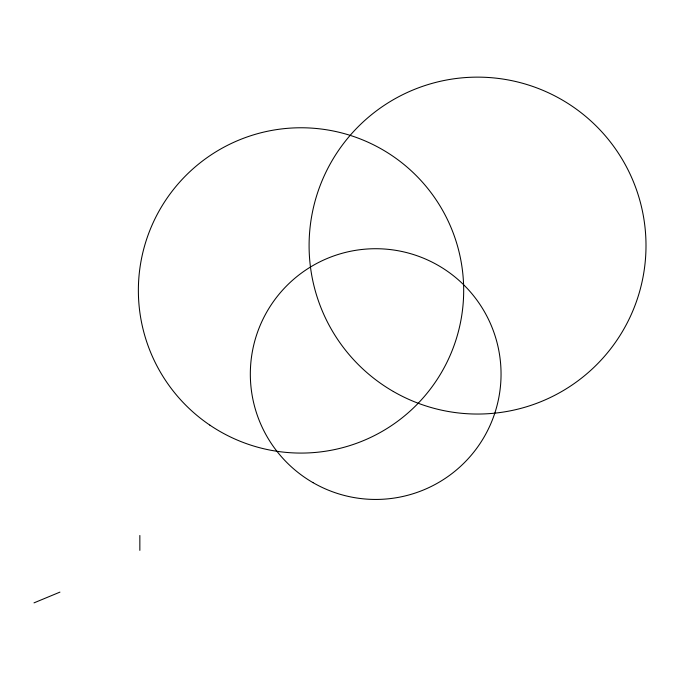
<?xml version="1.0" encoding="UTF-8"?>
<svg xmlns="http://www.w3.org/2000/svg" width="680" height="680" viewBox="0 0 680 680"><rect width="100%" height="100%" fill="white"/><g stroke="black" fill="none" stroke-linecap="round" stroke-linejoin="round"><path stroke-width="1.02" d="M34 602.871L59.934 592.119M139.851 535.483L139.851 550.375M313.012 482.647A125.358 125.358 0 0 0 501.05 374.085A125.358 125.358 0 0 0 313.012 265.514A125.358 125.358 0 0 0 313.012 482.647M393.32 391.476A168.453 168.453 0 0 0 646 245.59A168.453 168.453 0 0 0 393.32 99.705A168.453 168.453 0 0 0 393.32 391.476M209.856 425.127A162.656 162.656 0 0 0 463.267 302.03A162.656 162.656 0 0 0 229.95 144.118A162.656 162.656 0 0 0 209.856 425.127"/></g></svg>
